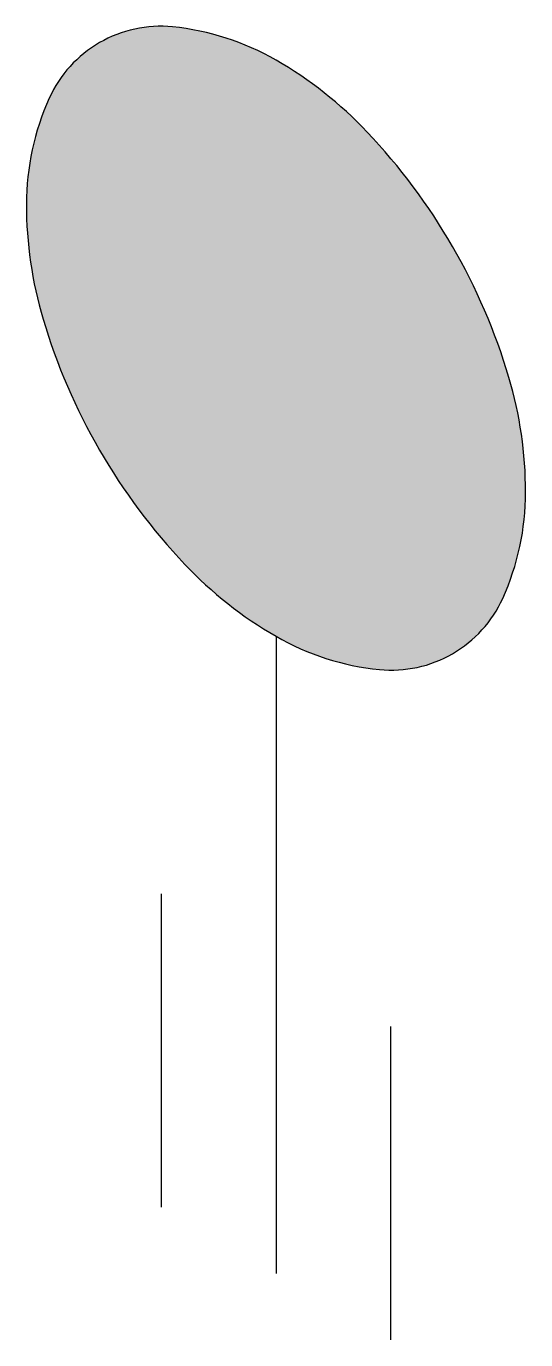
# Model space of a CAD drawing. Header units: millimetres. Extents: x -9887.221 to -9886.903, y -43.017 to -42.178.
import ezdxf

# ---------------------------------------------------------------- set-up
doc = ezdxf.new("R2010")
doc.units = ezdxf.units.MM
doc.header["$LTSCALE"] = 10
doc.layers.add('Tub_iso_componentes', color=2, linetype='Continuous')

msp = doc.modelspace()

# ---------------------------------------------------------------- hatches: boundary and pattern name
at = {"layer": 'Tub_iso_componentes'}
h = msp.add_hatch(color=1, dxfattribs=at)
edge = h.paths.add_edge_path()
edge.add_arc((-9886.83777, -42.25389), 0.38895, 210, 223.44948)
edge.add_arc((-9886.93323, -42.34432), 0.25746, 223.44948, 240)
edge.add_arc((-9886.97977, -42.42492), 0.16439, 240, 264.34287)
edge.add_arc((-9886.98829, -42.51093), 0.07796, 264.34287, 300)
edge.add_arc((-9886.98829, -42.51093), 0.07796, 300, 335.65713)
edge.add_arc((-9887.06704, -42.47531), 0.16439, 335.65713, 360)
edge.add_arc((-9887.16011, -42.47531), 0.25746, 360, 376.55052)
edge.add_arc((-9887.28616, -42.51276), 0.38895, 16.55052, 30)
edge.add_arc((-9887.28616, -42.51276), 0.38895, 30, 43.44948)
edge.add_arc((-9887.1907, -42.42233), 0.25746, 43.44948, 60)
edge.add_arc((-9887.14416, -42.34173), 0.16439, 60, 84.34287)
edge.add_arc((-9887.13564, -42.25572), 0.07796, 84.34287, 120)
edge.add_arc((-9887.13564, -42.25572), 0.07796, 120, 155.65713)
edge.add_arc((-9887.05689, -42.29135), 0.16439, 155.65713, 180)
edge.add_arc((-9886.96382, -42.29135), 0.25746, 180, 196.55052)
edge.add_arc((-9886.83777, -42.25389), 0.38895, 196.55052, 210)

# ---------------------------------------------------------------- linework, layer by layer
at = {"layer": 'Tub_iso_componentes', "color": 2}
msp.add_line((-9887.06196, -42.56729), (-9887.06196, -42.97417), dxfattribs=at)
at = {"layer": 'Tub_iso_componentes'}
for p, q in [((-9887.13529, -42.73183), (-9887.13529, -42.93183)), ((-9886.98863, -43.01651), (-9886.98863, -42.81651))]:
    msp.add_line(p, q, dxfattribs=at)
at = {"layer": 'Tub_iso_componentes', "color": 2}
msp.add_lwpolyline([(-9887.17462, -42.44837, 0.058752), (-9887.12015, -42.52138, 0.072341), (-9887.06196, -42.56729, 0.106617), (-9886.99597, -42.58851, 0.156851), (-9886.94931, -42.57845, 0.156851), (-9886.91726, -42.54307, 0.106617), (-9886.90265, -42.47531, 0.072341), (-9886.91332, -42.40197, 0.058752), (-9886.94931, -42.31829, 0.058752), (-9887.00378, -42.24527, 0.072341), (-9887.06196, -42.19937, 0.106617), (-9887.12795, -42.17814, 0.156851), (-9887.17462, -42.18821, 0.156851), (-9887.20666, -42.22358, 0.106617), (-9887.22128, -42.29135, 0.072341), (-9887.21061, -42.36469, 0.058752)], format="xyb", close=True, dxfattribs=at)

doc.saveas('drawing.dxf')
